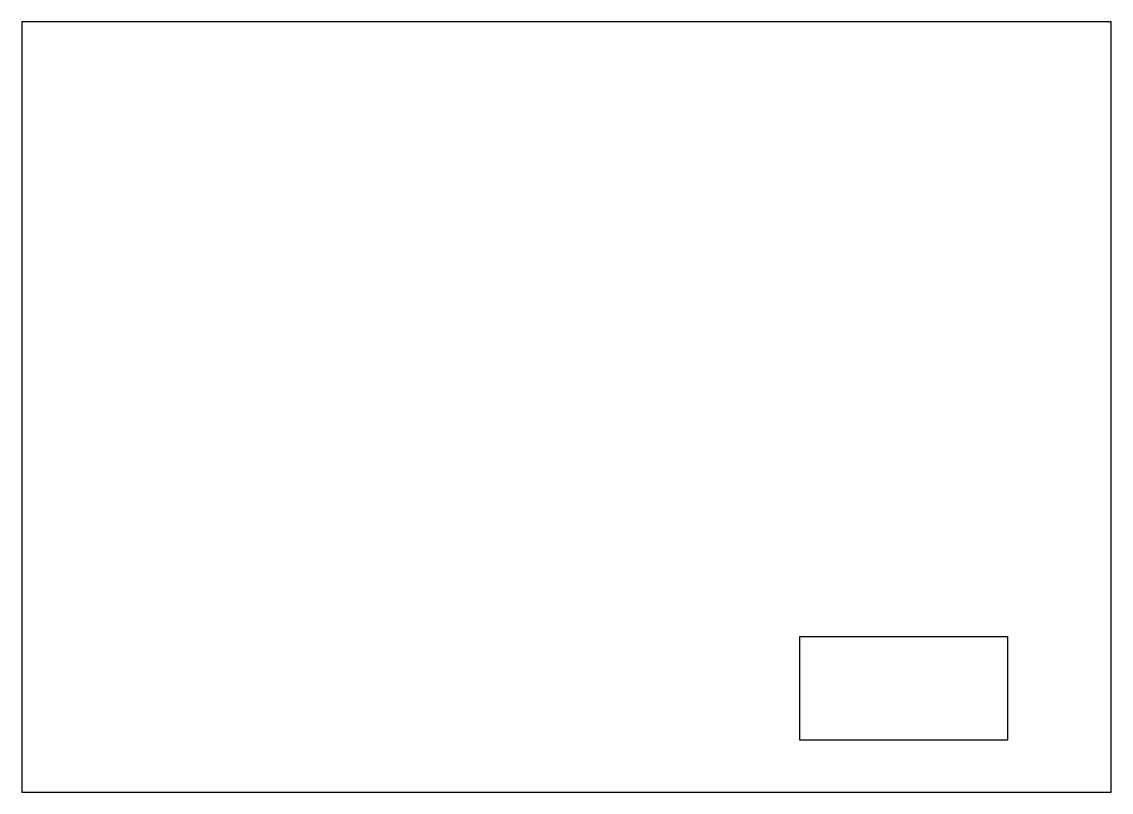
# Model space of a CAD drawing. Header units: metres. Extents: x 0 to 420, y 0 to 297.
import ezdxf

# ---------------------------------------------------------------- set-up
doc = ezdxf.new("R2010")
doc.units = ezdxf.units.M
picture_1 = doc.add_image_def('image1.png', size_in_pixel=(40, 20))

msp = doc.modelspace()

# ---------------------------------------------------------------- linework, layer by layer
msp.add_lwpolyline([(0, 0), (420, 0), (420, 297), (0, 297)], close=True)

# ---------------------------------------------------------------- pictures from other files: only their frames are drawn
image = msp.add_image(picture_1, insert=(300, 20), size_in_units=(80, 40))

doc.saveas('drawing.dxf')
